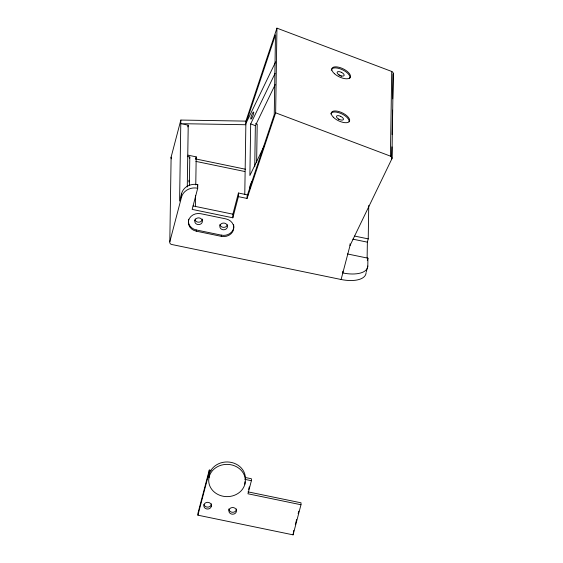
<?xml version="1.0" encoding="UTF-8"?>
<svg xmlns="http://www.w3.org/2000/svg" width="563" height="563" viewBox="0 0 563 563"><rect width="100%" height="100%" fill="white"/><g stroke="black" fill="none" stroke-linecap="round" stroke-linejoin="round"><path stroke-width="0.84" d="M366.091 272.569A25.448 11.788 14.7 0 1 355.225 280.283L352.656 280.501A25.448 11.788 14.7 0 1 341.108 279.501L171.715 244.49A2.548 2.238 0.9 0 1 169.808 241.794L171.117 157.126L180.843 120.053L245.911 121.115L276.947 28.15L391.721 71.459A2.526 2.231 0.9 0 1 393.065 74.379L392.685 98.821M180.843 120.053L179.59 201.104L181.596 193.461A13.491 11.872 0.9 0 1 197.768 184.615L197.712 188.232L192.166 209.394L232.829 217.797L238.381 196.642L238.438 193.018L248.114 195.023M169.808 241.794L181.539 197.078L181.596 193.461M187.268 186.979L188.225 125.204L180.786 123.67L245.855 124.733M188.886 181.99L188.915 180.23M189.379 185.072L189.808 156.993L187.331 156.479M195.213 220.724L195.241 218.972M195.431 206.727L195.607 195.354M195.769 184.854L196.198 156.859L187.936 155.149M196.269 231.168A10.176 8.966 0.9 0 1 188.633 220.393A10.176 8.966 0.9 0 1 200.843 213.722L225.911 218.901A10.176 8.966 0.9 0 1 233.539 229.676A10.176 8.966 0.9 0 1 221.329 236.347L196.269 231.168L196.283 229.964A10.176 8.966 0.9 0 1 188.654 219.19M247.994 491.858L301.015 502.815L300.98 504.744L293.084 534.85L197.916 515.18L197.951 513.252L209.281 470.056L210.998 470.415M209.176 476.812L209.281 470.056M221.329 236.347L221.35 235.144A10.176 8.966 0.9 0 0 233.596 224.588M232.829 217.797L232.885 214.179L238.438 193.018M244.778 194.341L245.911 121.115M238.381 196.642L247.058 198.436L247.101 196.023L274.244 114.704L275.476 34.857L245.876 123.529L275.652 61.853M244.877 484.194A18.326 16.13 0.9 0 0 221.667 465.059A18.326 16.13 0.9 0 0 214.531 492.259A18.326 16.13 0.9 0 0 244.877 484.194L244.919 481.78M275.096 73.338L250.683 123.909L249.881 175.529L264.378 145.507M254.729 166.796L255.363 125.676L275.201 84.584M300.98 504.744L247.966 493.786L251.401 480.703L251.429 478.768L245.412 477.523M256.622 162.433L257.214 124.149L255.651 123.564M247.058 198.436L275.645 112.825L276.947 28.15M293.084 534.85L293.773 530.409M342.853 271.232L342.825 272.956A25.448 11.788 14.7 0 0 354.373 273.963L356.942 273.738A25.448 11.788 14.7 0 0 367.808 266.025L367.928 258.185L347.406 253.941M341.108 279.501L350.017 245.545L350.045 243.8M367.125 257.945L367.365 242.153L368.223 238.881L368.744 205.474M350.017 245.545L391.757 159.055A2.526 2.231 0.9 0 0 390.419 156.127L391.721 71.459M391.757 159.055L391.947 146.837M392.137 134.613L392.51 110.172M391.947 158.379L393.255 73.704M211.456 503.815L211.315 504.68A3.814 3.364 0.9 0 1 207.592 507.115A3.814 3.364 0.9 0 1 203.94 504.568M202.42 219.098L202.208 219.957A3.814 3.364 0.9 0 1 198.816 222.181A3.814 3.364 0.9 0 1 195.164 220.267M187.782 126.9L188.225 125.204M189.428 158.442L189.808 156.993M195.628 159.04L196.198 156.859M197.324 186.311L197.768 184.615M227.368 224.771L227.255 225.193A3.814 3.364 0.9 0 1 223.307 227.346A3.814 3.364 0.9 0 1 219.915 224.546M197.916 515.18L209.246 471.991A18.326 16.13 0.9 0 0 208.957 477.86M248.642 489.402L249.282 486.953M295.308 524.561L296.624 519.543M298.158 513.688L298.819 511.176M367.287 260.634L367.928 258.185M366.302 271.746L367.808 266.025M195.671 158.928L245.461 169.224M195.91 161.398L244.814 171.511M354.549 236.059L368.223 238.881M193.046 205.945L232.885 214.179M352.832 239.155L367.365 242.153M196.283 229.964L221.35 235.144M244.954 479.366L251.401 480.703M275.645 112.825L390.419 156.127M250.683 123.909L255.363 125.676M338.504 119.166L339.025 119.363M338.877 75.013L339.792 75.379A3.814 1.675 25.8 0 1 341.438 76.399M171.433 158.815A2.548 2.238 0.9 0 1 171.117 157.126M250.113 188.028A3.814 0.683 -69.3 0 1 250.303 185.009A3.814 0.683 -69.3 0 1 252.491 180.983M330.784 113.965A10.028 4.398 25.8 0 1 340.882 113.452A10.028 4.398 25.8 0 1 349.151 121.77M331.276 70.312A10.176 4.469 25.8 0 1 341.945 69.523A10.176 4.469 25.8 0 1 349.679 78.51M181.539 197.078A13.491 11.872 0.9 0 1 197.712 188.232M236.523 508.959A3.814 3.364 0.9 0 1 232.688 512.295A3.814 3.364 0.9 0 1 228.888 508.91M209.211 474.398A18.326 16.13 0.9 0 1 229.767 462.146A18.326 16.13 0.9 0 1 245.341 479.275M228.993 509.972L228.859 510.838A3.814 3.364 0.9 0 0 234.278 513.92A3.814 3.364 0.9 0 0 235.137 508.305A3.814 3.364 0.9 0 0 228.993 509.972M211.308 506.447L211.28 506.609A3.814 3.364 0.9 0 1 205.115 508.22A3.814 3.364 0.9 0 1 206.044 502.611A3.814 3.364 0.9 0 1 211.428 505.743L211.308 506.447M194.974 220.105L194.77 220.963A3.814 3.364 0.9 0 0 197.782 224.524A3.814 3.364 0.9 0 0 202.173 222.371L202.377 221.512A3.814 3.364 0.9 0 0 199.365 217.951A3.814 3.364 0.9 0 0 194.974 220.105M220.063 225.228L219.837 226.08A3.814 3.364 0.9 0 0 222.779 229.69A3.814 3.364 0.9 0 0 227.213 227.607L227.438 226.755A3.814 3.364 0.9 0 0 224.496 223.145A3.814 3.364 0.9 0 0 220.063 225.228M340.516 116.274L339.602 115.922A3.814 1.675 25.8 0 0 336.956 117.681A3.814 1.675 25.8 0 0 342.881 119.975A3.814 1.675 25.8 0 0 340.516 116.274M341.284 72.289L340.369 71.923A3.814 1.675 25.8 0 0 337.138 72.437A3.814 1.675 25.8 0 0 340.01 75.393L340.925 75.759A3.814 1.675 25.8 0 0 344.155 75.245A3.814 1.675 25.8 0 0 341.284 72.289M251.837 118.117A3.814 0.683 -69.3 0 0 253.702 112.121A3.814 0.683 -69.3 0 0 251.218 116.478A3.814 0.683 -69.3 0 0 251.837 118.117M333.324 117.203A10.028 4.398 25.8 0 0 349.095 121.749A10.028 4.398 25.8 0 0 338.975 111.565A10.028 4.398 25.8 0 0 333.324 117.203M334.464 73.725A10.176 4.469 25.8 0 0 350.179 77.476A10.176 4.469 25.8 0 0 338.792 67.236A10.176 4.469 25.8 0 0 334.464 73.725"/></g></svg>
